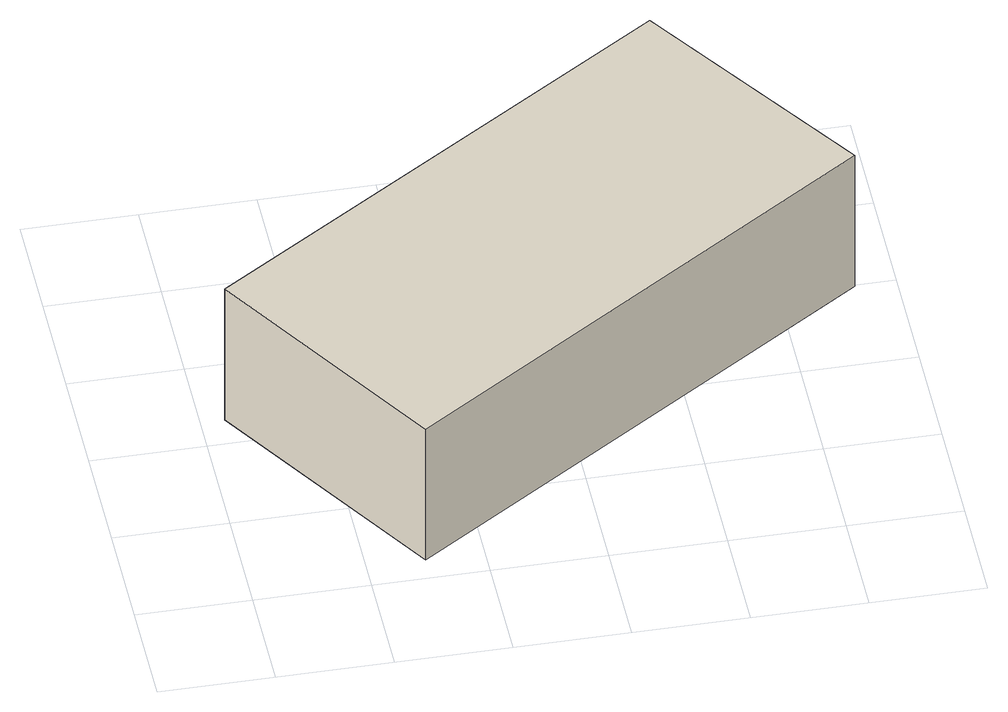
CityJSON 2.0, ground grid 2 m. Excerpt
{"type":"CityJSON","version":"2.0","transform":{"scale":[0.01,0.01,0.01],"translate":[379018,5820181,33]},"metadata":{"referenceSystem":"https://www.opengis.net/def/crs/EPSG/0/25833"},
"CityObjects":{
"building1":{"type":"Building","attributes":{"Gemeindeschluessel":"11000005","BezugspunktDach":"2200","function":"51009_1611","measuredHeight":2.86,"storeysAboveGround":0},"address":[{"country":"Germany","locality":"Berlin"}],"geometry":[{"type":"Solid","lod":"1","boundaries":[[[[0,1,2,3]],[[4,5,6,7]],[[4,7,3,2]],[[5,4,2,1]],[[6,5,1,0]],[[7,6,0,3]]]]}]}
},
"vertices":[
[300,46,346],[1129,597,346],[861,999,346],[41,460,346],[861,999,61],[1129,597,61],[300,46,61],[41,460,61]
]}
